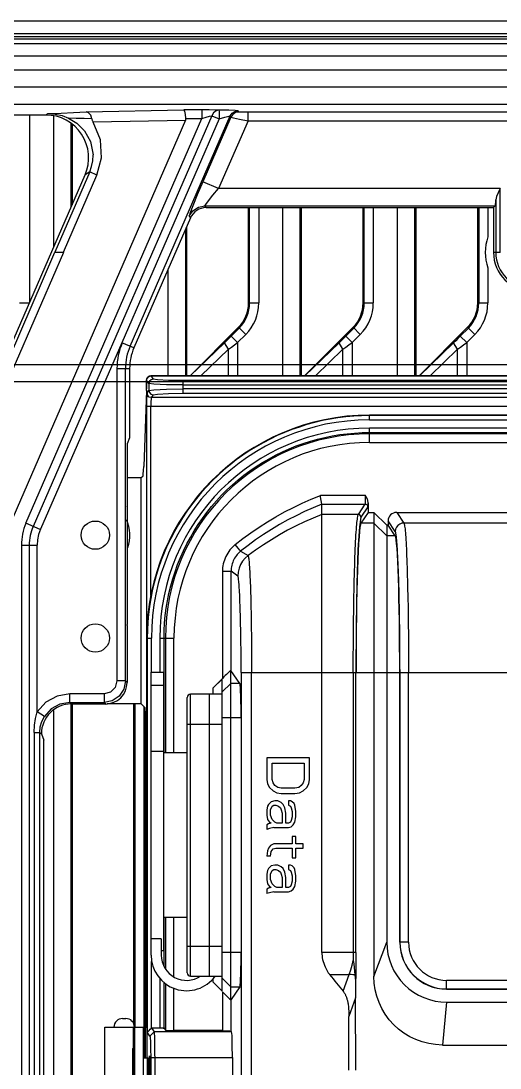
# Model space of a CAD drawing. Header units: millimetres. Extents: x -3132 to 28633, y 682 to 5849.
# Drawn here: x 23238.2 to 23294.1, y 5213.5 to 5335.7 of the extents above; entities that cross this region are included whole.
import ezdxf

# ---------------------------------------------------------------- set-up
doc = ezdxf.new("R2010")
doc.units = ezdxf.units.MM

# ---------------------------------------------------------------- blocks, each defined once
blk = doc.blocks.new('gf')
at = {"linetype": 'Continuous'}
for p, q in [((19758.79, 5508.43), (20258.79, 5508.43)), ((20120.48, 5506.91), (19897.1, 5506.91)), ((20120.89, 5505.74), (19896.7, 5505.74)), ((19897.1, 5506.62), (20120.48, 5506.62)), ((19900.62, 5502.74), (20116.97, 5502.74)), ((20115.8, 5500.71), (19901.79, 5500.71)), ((19903.02, 5498.71), (20114.56, 5498.71)), ((19919.24, 5497.46), (19939, 5497.46)), ((19936.69, 5449.81), (19957.23, 5497.05)), ((19937.12, 5497.46), (19937.12, 5475.58)), ((19958.37, 5497.37), (19937.53, 5449.44)), ((19939, 5497.46), (19939.25, 5497.62)), ((19939.93, 5482.06), (19939.93, 5497.3)), ((19943.71, 5497.82), (19955.1, 5498.05)), ((19959.25, 5496.99), (19947.89, 5470.88)), ((19948.85, 5470.47), (19960.53, 5497.34)), ((19957.23, 5498.05), (19955.1, 5498.05)), ((19955.36, 5497.05), (19957.23, 5497.05)), ((19957.23, 5498.05), (19957.23, 5497.05)), ((19960.62, 5497.2), (19957.34, 5489.66)), ((19958.37, 5497.37), (19959.25, 5496.99)), ((19960.53, 5497.34), (19960.62, 5497.2)), ((19961.53, 5497.8), (19961.45, 5497.94)), ((19962.61, 5496.77), (19962.61, 5497.77)), ((20054.97, 5497.77), (19962.61, 5497.77)), ((19955.33, 5496.86), (19935.16, 5450.47)), ((19941.93, 5496.48), (19941.93, 5486.65)), ((19942.07, 5496.4), (19942.07, 5486.98)), ((19955.32, 5496.83), (19944.55, 5496.62)), ((19962.61, 5496.77), (19959.17, 5488.87)), ((19962.61, 5496.77), (20054.97, 5496.77)), ((19944.13, 5490.82), (19940.05, 5481.45)), ((19944.13, 5490.82), (19943.59, 5490.47)), ((19944.98, 5490.45), (19944.13, 5490.82)), ((19925.53, 5448.94), (19943.59, 5490.47)), ((19941.06, 5481.44), (19944.98, 5490.45)), ((19959.17, 5488.87), (19957.34, 5489.66)), ((19992.03, 5488.87), (19959.17, 5488.87)), ((19992.03, 5481.43), (19992.03, 5488.87)), ((19991.53, 5487.56), (19991.53, 5481.43)), ((19957.72, 5486.65), (19957.58, 5486.87)), ((19957.58, 5486.87), (19991.47, 5486.87)), ((19957.72, 5486.65), (19991.26, 5486.65)), ((19962.67, 5475.52), (19962.67, 5486.65)), ((19962.8, 5475.52), (19962.8, 5486.65)), ((19963.86, 5486.65), (19963.86, 5475.52)), ((19966.67, 5467.02), (19966.67, 5486.65)), ((19968.67, 5486.65), (19968.67, 5467.02)), ((19968.81, 5486.65), (19968.81, 5467.02)), ((19976.04, 5475.52), (19976.04, 5486.65)), ((19976.17, 5475.52), (19976.17, 5486.65)), ((19977.23, 5486.65), (19977.23, 5475.52)), ((19980.04, 5467.02), (19980.04, 5486.65)), ((19982.04, 5486.65), (19982.04, 5467.02)), ((19982.18, 5486.65), (19982.18, 5467.02)), ((19989.41, 5475.52), (19989.41, 5486.65)), ((19989.54, 5486.65), (19989.54, 5475.52)), ((19990.6, 5486.65), (19990.6, 5483.24)), ((19991.26, 5486.65), (19991.47, 5486.87)), ((19991.26, 5486.65), (19991.26, 5481.43)), ((19955.89, 5485.45), (19949.29, 5470.28)), ((19955.75, 5485.67), (19955.89, 5485.45)), ((19955.3, 5484.1), (19955.3, 5467.02)), ((19955.44, 5484.43), (19955.44, 5467.02)), ((19940.04, 5481.43), (19927.94, 5453.61)), ((19941.07, 5481.43), (19928.82, 5453.23)), ((19940.05, 5481.45), (19941.06, 5481.44)), ((19992.03, 5481.43), (19991.26, 5481.43)), ((19953.3, 5467.02), (19953.3, 5479.51)), ((19990.6, 5479.63), (19990.6, 5475.52)), ((19935.93, 5475.52), (19937.12, 5475.52)), ((19962.67, 5475.52), (19963.86, 5475.52)), ((19976.04, 5475.52), (19977.23, 5475.52)), ((19989.41, 5475.52), (19990.6, 5475.52)), ((19961.5, 5472.69), (19955.84, 5467.02)), ((19960.64, 5471.64), (19961.59, 5472.59)), ((19962.34, 5471.85), (19961.5, 5472.69)), ((19974.87, 5472.69), (19969.21, 5467.02)), ((19974.01, 5471.64), (19974.96, 5472.59)), ((19975.71, 5471.85), (19974.87, 5472.69)), ((19988.24, 5472.69), (19982.58, 5467.02)), ((19988.33, 5472.59), (19987.38, 5471.64)), ((19989.08, 5471.85), (19988.24, 5472.69)), ((19960.64, 5471.64), (19961.39, 5470.9)), ((19961.39, 5470.9), (19962.34, 5471.85)), ((19974.01, 5471.64), (19974.76, 5470.9)), ((19974.76, 5470.9), (19975.71, 5471.85)), ((19987.38, 5471.64), (19988.13, 5470.9)), ((19988.13, 5470.9), (19989.08, 5471.85)), ((19947.89, 5470.88), (19938.39, 5449.12)), ((19949.29, 5470.28), (19947.89, 5470.88)), ((19959.86, 5470.87), (19955.87, 5467.02)), ((19957.11, 5467.02), (19960.32, 5470.13)), ((19960.32, 5470.13), (19959.86, 5470.87)), ((19960.32, 5467.02), (19960.32, 5470.13)), ((19961.02, 5470.63), (19961.39, 5470.9)), ((19961.39, 5470.9), (19961.39, 5467.02)), ((19973.23, 5470.87), (19969.24, 5467.02)), ((19970.48, 5467.02), (19973.69, 5470.13)), ((19973.69, 5470.13), (19973.23, 5470.87)), ((19973.69, 5467.02), (19973.69, 5470.13)), ((19974.76, 5470.9), (19974.76, 5467.02)), ((19986.6, 5470.87), (19982.61, 5467.02)), ((19983.85, 5467.02), (19987.06, 5470.13)), ((19987.06, 5470.13), (19986.6, 5470.87)), ((19987.06, 5467.02), (19987.06, 5470.13)), ((19988.13, 5470.9), (19988.13, 5467.02)), ((19947.31, 5467.89), (19947.31, 5431.42)), ((19947.31, 5467.89), (19948.79, 5467.89)), ((19948.31, 5431.42), (19948.31, 5467.89)), ((19948.79, 5467.89), (19948.79, 5459.78)), ((19950.78, 5466.52), (19950.85, 5466.77)), ((19951.04, 5466.14), (19950.78, 5466.52)), ((19950.85, 5466.77), (19951.03, 5466.95)), ((19951.03, 5466.95), (19951.28, 5467.02)), ((19951.28, 5467.02), (19951.54, 5466.64)), ((19951.28, 5467.02), (19951.28, 5467.02)), ((19951.28, 5467.02), (20066.3, 5467.02)), ((20066.3, 5467.02), (19951.28, 5467.02)), ((19955.04, 5464.99), (19955.04, 5466.46)), ((20062.55, 5466.46), (19955.04, 5466.46)), ((19950.75, 5465.32), (19950.44, 5456.44)), ((19950.75, 5465.32), (19950.75, 5465.52)), ((19950.75, 5465.52), (19950.75, 5465.52)), ((19950.75, 5465.35), (19950.75, 5465.32)), ((19950.75, 5465.32), (19950.75, 5465.3)), ((19950.83, 5464.98), (19951.04, 5465.31)), ((19951.04, 5466.14), (19951.04, 5465.31)), ((19955.04, 5465.96), (20062.55, 5465.96)), ((20062.55, 5465.49), (19955.04, 5465.49)), ((19950.83, 5464.98), (19950.8, 5464.76)), ((19951.54, 5464.81), (19951.32, 5464.48)), ((20066.26, 5464.48), (19951.32, 5464.48)), ((19955.04, 5464.99), (20062.55, 5464.99)), ((19950.78, 5463.49), (19950.78, 5391.42)), ((19950.78, 5463.49), (20066.81, 5463.49)), ((19951.28, 5441.4), (19951.28, 5463.49)), ((19976.79, 5461.88), (19976.79, 5462.43)), ((20040.79, 5462.43), (19976.79, 5462.43)), ((20040.79, 5462.38), (19976.79, 5462.38)), ((19976.79, 5461.88), (20040.79, 5461.88)), ((19976.79, 5459.26), (19976.79, 5460.92)), ((20040.79, 5460.92), (19976.79, 5460.92)), ((19976.79, 5460.42), (20040.79, 5460.42)), ((19948.79, 5459.78), (19948.5, 5459.07)), ((19948.5, 5459.07), (19948.5, 5451.82)), ((20040.79, 5460.26), (19976.79, 5460.26)), ((19976.79, 5459.26), (20040.79, 5459.26)), ((19950.44, 5456.41), (19950.44, 5456.46)), ((19950.09, 5455.1), (19948.5, 5455.1)), ((19950.09, 5455.1), (19950.37, 5455.37)), ((19950.09, 5455.1), (19950.09, 5428.77)), ((19976.33, 5453.04), (19971.06, 5453.05)), ((19948.51, 5451.77), (19948.5, 5451.82)), ((19948.51, 5451.77), (19948.51, 5445.09)), ((19971.23, 5452.05), (19971.15, 5452.48)), ((19971.23, 5452.04), (19971.23, 5452.05)), ((19971.23, 5399.75), (19971.23, 5452.04)), ((19971.23, 5452.04), (19976.29, 5452.04)), ((19975.49, 5450.84), (19976.29, 5452.04)), ((19976.59, 5451.74), (19975.79, 5450.54)), ((19976.62, 5452.22), (19976.62, 5451.09)), ((19975.49, 5450.84), (19971.23, 5450.84)), ((19976.62, 5451.09), (19975.79, 5449.84)), ((19976.62, 5451.09), (19977.29, 5451.09)), ((19977.29, 5451.09), (19977.29, 5396.93)), ((19977.29, 5451.09), (19978.79, 5449.59)), ((19979.96, 5451.09), (19980.79, 5449.84)), ((19979.96, 5451.09), (20037.62, 5451.09)), ((19938.37, 5449.08), (19936.69, 5449.81)), ((19977.29, 5449.84), (19975.79, 5449.84)), ((19978.79, 5448.34), (19977.29, 5449.84)), ((19978.79, 5449.59), (19978.79, 5400.93)), ((19978.96, 5449.59), (19978.79, 5449.59)), ((19978.96, 5450.09), (19978.96, 5449.59)), ((19979.79, 5448.84), (19978.96, 5450.09)), ((19979.79, 5448.34), (19978.96, 5449.59)), ((20036.79, 5449.84), (19980.79, 5449.84)), ((19979.79, 5448.34), (19978.79, 5448.34)), ((19936.16, 5447.26), (19936.16, 5018.82)), ((19936.16, 5447.26), (19937.99, 5447.26)), ((19937.08, 5447.26), (19937.08, 5019.86)), ((19937.99, 5427.8), (19937.99, 5447.26)), ((19961.45, 5446.91), (19961.12, 5447.33)), ((19961.49, 5446.86), (19961.45, 5446.91)), ((19961.6, 5446.73), (19961.49, 5446.86)), ((19961.68, 5446.63), (19961.6, 5446.73)), ((19961.75, 5446.55), (19962.61, 5446.04)), ((19948.51, 5445.09), (19948.5, 5445.05)), ((19948.5, 5445.05), (19948.5, 5437.99)), ((19959.63, 5444.22), (19959.63, 5431.72)), ((19959.63, 5444.22), (19960.49, 5444.22)), ((19960.63, 5432.67), (19960.63, 5444.22)), ((19961.42, 5443.65), (19960.63, 5444.22)), ((19948.51, 5437.9), (19948.5, 5437.99)), ((19948.51, 5437.9), (19948.51, 5434.97)), ((19950.79, 5436.43), (19950.79, 5387.43)), ((19950.79, 5436.43), (19951.34, 5436.43)), ((19950.84, 5436.43), (19950.85, 5390.45)), ((19951.35, 5432.43), (19951.34, 5436.43)), ((19952.31, 5436.43), (19952.31, 5432.43)), ((19952.31, 5436.43), (19953.97, 5436.43)), ((19952.81, 5423.03), (19952.81, 5436.43)), ((19952.97, 5436.43), (19952.97, 5423.03)), ((19953.97, 5423.03), (19953.97, 5436.43)), ((19948.51, 5434.97), (19948.5, 5434.88)), ((19948.5, 5434.88), (19948.5, 5431.23)), ((19951.29, 5399.43), (19951.29, 5432.43)), ((19951.29, 5432.43), (19952.79, 5432.43)), ((19952.79, 5399.93), (19952.79, 5432.43)), ((19960.59, 5394.23), (19960.59, 5432.65)), ((19961.66, 5431.13), (19960.61, 5432.64)), ((19961.8, 5432.42), (19961.8, 5427.14)), ((19961.8, 5432.42), (19975.19, 5432.42)), ((19963.02, 5125.97), (19963.02, 5432.42)), ((19974.89, 5432.42), (19974.89, 5399.75)), ((19975.19, 5399.75), (19975.19, 5432.42)), ((19975.21, 5432.42), (19980.32, 5432.42)), ((19980.32, 5400.93), (19980.32, 5432.42)), ((19980.34, 5432.74), (19980.34, 5400.93)), ((19980.34, 5432.42), (20037.25, 5432.42)), ((19981.34, 5400.93), (19981.34, 5432.42)), ((19948.31, 5431.42), (19947.31, 5431.42)), ((19948.5, 5431.23), (19948.31, 5431.42)), ((19958.54, 5430.63), (19959.63, 5431.72)), ((19959.59, 5431.64), (19958.56, 5430.6)), ((19959.59, 5395.23), (19959.59, 5431.64)), ((19959.59, 5430.13), (19960.59, 5431.13)), ((19961.66, 5431.13), (19960.59, 5431.13)), ((19941.81, 5428.92), (19941.81, 5429.92)), ((19945.81, 5429.92), (19941.81, 5429.92)), ((19945.81, 5429.92), (19945.81, 5428.92)), ((19951.29, 5430.93), (19952.79, 5430.93)), ((19955.91, 5396.98), (19955.91, 5429.88)), ((19959.59, 5429.88), (19955.91, 5429.88)), ((19958.09, 5429.88), (19958.09, 5396.98)), ((19958.55, 5429.88), (19958.55, 5430.6)), ((19961.73, 5430.47), (19961.73, 5430.59)), ((19961.74, 5430.34), (19961.73, 5430.47)), ((19961.75, 5430.2), (19961.74, 5430.34)), ((19961.75, 5430.05), (19961.75, 5430.2)), ((19961.76, 5429.89), (19961.75, 5430.05)), ((19961.76, 5429.73), (19961.76, 5429.89)), ((19961.77, 5429.55), (19961.76, 5429.73)), ((19941.99, 5428.73), (19941.81, 5428.92)), ((19941.81, 5428.92), (19945.81, 5428.92)), ((19941.93, 5428.73), (19941.93, 5358.62)), ((19941.99, 5428.73), (19946, 5428.73)), ((19942.07, 5428.73), (19942.07, 5358.54)), ((19945.81, 5428.92), (19946, 5428.73)), ((19946.19, 5428.77), (19950.09, 5428.77)), ((19949.3, 5391.35), (19949.3, 5428.77)), ((19949.43, 5391.03), (19949.43, 5428.77)), ((19950.59, 5428.27), (19950.09, 5428.77)), ((19955.51, 5397.38), (19955.51, 5429.48)), ((19961.77, 5429.37), (19961.77, 5429.55)), ((19961.78, 5429.18), (19961.77, 5429.37)), ((19961.78, 5428.98), (19961.78, 5429.18)), ((19961.78, 5428.78), (19961.78, 5428.98)), ((19961.79, 5428.57), (19961.78, 5428.78)), ((19961.79, 5428.36), (19961.79, 5428.57)), ((19938.84, 5427.27), (19937.99, 5427.8)), ((19939.93, 5360.5), (19939.93, 5427.98)), ((19950.49, 5387.43), (19950.49, 5428.38)), ((19961.79, 5428.14), (19961.79, 5428.36)), ((19961.79, 5427.92), (19961.79, 5428.14)), ((19961.8, 5427.7), (19961.79, 5427.92)), ((19961.8, 5427.48), (19961.8, 5427.7)), ((19950.65, 5387.43), (19950.65, 5427.21)), ((19955.51, 5426.38), (19959.59, 5426.38)), ((19959.59, 5427.14), (19961.8, 5427.14)), ((19961.8, 5427.14), (19961.8, 5399.73)), ((19937.65, 5425.42), (19937.65, 5363.9)), ((19937.65, 5425.42), (19938.3, 5425.42)), ((19938.3, 5363.9), (19938.3, 5425.42)), ((19938.3, 5425.42), (19938.5, 5425.23)), ((19938.5, 5425.23), (19938.79, 5424.49)), ((19938.79, 5363.9), (19938.79, 5424.49)), ((19952.79, 5423.18), (19951.29, 5423.18)), ((19955.51, 5423.03), (19952.79, 5423.03)), ((19964.79, 5422.43), (19964.79, 5419.93)), ((19969.79, 5422.43), (19964.79, 5422.43)), ((19969.79, 5419.93), (19969.79, 5422.43)), ((19965.43, 5419.93), (19965.43, 5421.81)), ((19965.43, 5421.81), (19969.15, 5421.81)), ((19969.15, 5421.81), (19969.15, 5419.93)), ((19964.79, 5419.93), (19964.9, 5419.41)), ((19964.9, 5419.41), (19965.11, 5419)), ((19965.11, 5419), (19965.54, 5418.58)), ((19965.54, 5419.52), (19965.43, 5419.93)), ((19965.75, 5419.21), (19965.54, 5419.52)), ((19966.07, 5419), (19965.75, 5419.21)), ((19966.49, 5418.89), (19966.07, 5419)), ((19968.09, 5418.89), (19966.49, 5418.89)), ((19968.52, 5419), (19968.09, 5418.89)), ((19968.83, 5419.21), (19968.52, 5419)), ((19969.05, 5419.52), (19968.83, 5419.21)), ((19969.15, 5419.93), (19969.05, 5419.52)), ((19969.05, 5418.58), (19969.47, 5419)), ((19969.47, 5419), (19969.69, 5419.41)), ((19969.69, 5419.41), (19969.79, 5419.93)), ((19965.54, 5418.58), (19965.96, 5418.37)), ((19965.96, 5418.37), (19966.49, 5418.27)), ((19966.49, 5418.27), (19968.09, 5418.27)), ((19968.09, 5418.27), (19968.62, 5418.37)), ((19968.62, 5418.37), (19969.05, 5418.58)), ((19964.9, 5416.81), (19964.79, 5416.39)), ((19964.79, 5416.39), (19964.79, 5415.77)), ((19965.01, 5417.02), (19964.9, 5416.81)), ((19965.32, 5417.33), (19965.01, 5417.02)), ((19965.22, 5416.39), (19965.43, 5416.81)), ((19965.22, 5415.77), (19965.22, 5416.39)), ((19965.75, 5417.43), (19965.32, 5417.33)), ((19965.43, 5416.81), (19965.64, 5416.91)), ((19965.64, 5416.91), (19965.86, 5416.91)), ((19966.07, 5417.43), (19965.75, 5417.43)), ((19965.86, 5416.91), (19966.18, 5416.81)), ((19966.49, 5417.23), (19966.07, 5417.43)), ((19966.18, 5416.81), (19966.39, 5416.6)), ((19966.39, 5416.6), (19966.49, 5416.39)), ((19966.71, 5417.02), (19966.49, 5417.23)), ((19966.49, 5416.39), (19966.6, 5415.98)), ((19966.92, 5416.6), (19966.71, 5417.02)), ((19967.03, 5415.98), (19966.92, 5416.6)), ((19967.35, 5417.43), (19967.35, 5416.91)), ((19967.56, 5417.43), (19967.35, 5417.43)), ((19967.35, 5416.91), (19967.56, 5416.81)), ((19967.77, 5417.33), (19967.56, 5417.43)), ((19967.56, 5416.81), (19967.66, 5416.6)), ((19967.66, 5416.6), (19967.77, 5416.18)), ((19967.98, 5417.12), (19967.77, 5417.33)), ((19968.09, 5416.91), (19967.98, 5417.12)), ((19968.2, 5416.18), (19968.09, 5416.91)), ((19964.79, 5415.77), (19964.9, 5415.25)), ((19964.9, 5415.25), (19965.11, 5414.93)), ((19965.43, 5415.25), (19965.22, 5415.77)), ((19965.75, 5414.93), (19965.43, 5415.25)), ((19966.6, 5415.98), (19966.6, 5414.83)), ((19967.03, 5414.83), (19967.03, 5415.98)), ((19967.66, 5415.14), (19967.56, 5414.93)), ((19967.77, 5415.56), (19967.66, 5415.14)), ((19967.77, 5416.18), (19967.77, 5415.56)), ((19968.09, 5414.93), (19968.2, 5415.56)), ((19968.2, 5415.56), (19968.2, 5416.18)), ((19965.01, 5414.73), (19964.79, 5414.62)), ((19964.79, 5414.62), (19964.79, 5414.1)), ((19965.11, 5414.21), (19964.79, 5414.1)), ((19965.32, 5414.83), (19965.01, 5414.73)), ((19965.11, 5414.93), (19965.32, 5414.83)), ((19965.64, 5414.31), (19965.11, 5414.21)), ((19965.64, 5414.31), (19967.35, 5414.31)), ((19965.96, 5414.83), (19965.75, 5414.93)), ((19966.6, 5414.83), (19965.96, 5414.83)), ((19967.35, 5414.83), (19967.03, 5414.83)), ((19967.56, 5414.93), (19967.35, 5414.83)), ((19967.35, 5414.31), (19967.66, 5414.41)), ((19967.66, 5414.41), (19967.88, 5414.62)), ((19967.88, 5414.62), (19968.09, 5414.93)), ((19967.77, 5413.27), (19967.77, 5412.43)), ((19968.2, 5413.27), (19967.77, 5413.27)), ((19968.2, 5412.43), (19968.2, 5413.27)), ((19964.9, 5411.6), (19964.79, 5410.98)), ((19965.01, 5411.91), (19964.9, 5411.6)), ((19965.22, 5412.23), (19965.01, 5411.91)), ((19965.64, 5412.43), (19965.22, 5412.23)), ((19965.22, 5410.98), (19965.32, 5411.5)), ((19965.32, 5411.5), (19965.54, 5411.81)), ((19965.54, 5411.81), (19965.86, 5411.91)), ((19967.77, 5412.43), (19965.64, 5412.43)), ((19965.86, 5411.91), (19967.77, 5411.91)), ((19967.77, 5411.91), (19967.77, 5410.77)), ((19969.05, 5412.43), (19968.2, 5412.43)), ((19968.2, 5410.77), (19968.2, 5411.91)), ((19968.2, 5411.91), (19969.05, 5411.91)), ((19969.05, 5411.91), (19969.05, 5412.43)), ((19965.22, 5410.98), (19964.79, 5410.98)), ((19967.77, 5410.77), (19968.2, 5410.77)), ((19964.9, 5409.31), (19964.79, 5408.89)), ((19965.01, 5409.52), (19964.9, 5409.31)), ((19965.32, 5409.83), (19965.01, 5409.52)), ((19965.22, 5408.89), (19965.43, 5409.31)), ((19965.75, 5409.93), (19965.32, 5409.83)), ((19965.43, 5409.31), (19965.64, 5409.41)), ((19965.64, 5409.41), (19965.86, 5409.41)), ((19966.07, 5409.93), (19965.75, 5409.93)), ((19965.86, 5409.41), (19966.18, 5409.31)), ((19966.49, 5409.73), (19966.07, 5409.93)), ((19966.18, 5409.31), (19966.39, 5409.1)), ((19966.39, 5409.1), (19966.49, 5408.89)), ((19966.71, 5409.52), (19966.49, 5409.73)), ((19966.92, 5409.1), (19966.71, 5409.52)), ((19967.03, 5408.48), (19966.92, 5409.1)), ((19967.35, 5409.93), (19967.35, 5409.41)), ((19967.56, 5409.93), (19967.35, 5409.93)), ((19967.35, 5409.41), (19967.56, 5409.31)), ((19967.77, 5409.83), (19967.56, 5409.93)), ((19967.56, 5409.31), (19967.66, 5409.1)), ((19967.66, 5409.1), (19967.77, 5408.68)), ((19967.98, 5409.62), (19967.77, 5409.83)), ((19968.09, 5409.41), (19967.98, 5409.62)), ((19968.2, 5408.68), (19968.09, 5409.41)), ((19964.79, 5408.89), (19964.79, 5408.27)), ((19964.79, 5408.27), (19964.9, 5407.75)), ((19964.9, 5407.75), (19965.11, 5407.43)), ((19965.22, 5408.27), (19965.22, 5408.89)), ((19965.43, 5407.75), (19965.22, 5408.27)), ((19965.75, 5407.43), (19965.43, 5407.75)), ((19966.49, 5408.89), (19966.6, 5408.48)), ((19966.6, 5408.48), (19966.6, 5407.33)), ((19967.03, 5407.33), (19967.03, 5408.48)), ((19967.77, 5408.06), (19967.66, 5407.64)), ((19967.77, 5408.68), (19967.77, 5408.06)), ((19968.09, 5407.43), (19968.2, 5408.06)), ((19968.2, 5408.06), (19968.2, 5408.68)), ((19965.01, 5407.23), (19964.79, 5407.12)), ((19964.79, 5407.12), (19964.79, 5406.6)), ((19965.11, 5406.71), (19964.79, 5406.6)), ((19965.32, 5407.33), (19965.01, 5407.23)), ((19965.11, 5407.43), (19965.32, 5407.33)), ((19965.64, 5406.81), (19965.11, 5406.71)), ((19965.64, 5406.81), (19967.35, 5406.81)), ((19965.96, 5407.33), (19965.75, 5407.43)), ((19966.6, 5407.33), (19965.96, 5407.33)), ((19967.35, 5407.33), (19967.03, 5407.33)), ((19967.56, 5407.43), (19967.35, 5407.33)), ((19967.35, 5406.81), (19967.66, 5406.91)), ((19967.66, 5407.64), (19967.56, 5407.43)), ((19967.66, 5406.91), (19967.88, 5407.12)), ((19967.88, 5407.12), (19968.09, 5407.43)), ((19955.51, 5403.83), (19952.79, 5403.83)), ((19952.81, 5398.13), (19952.81, 5403.83)), ((19952.97, 5403.83), (19952.97, 5397.84)), ((19953.97, 5396.89), (19953.97, 5403.83)), ((19952.49, 5401.34), (19951.29, 5401.34)), ((19952.49, 5401.34), (19952.49, 5399.43)), ((19955.51, 5400.48), (19959.59, 5400.48)), ((19977.29, 5396.93), (19978.79, 5400.93)), ((19981.34, 5400.93), (19980.32, 5400.93)), ((19952.79, 5399.93), (19952.49, 5399.93)), ((19961.8, 5399.73), (19959.59, 5399.73)), ((19961.8, 5399.73), (19961.8, 5126.78)), ((19961.8, 5399.62), (19961.8, 5399.73)), ((19961.8, 5399.39), (19961.8, 5399.62)), ((19961.8, 5399.17), (19961.8, 5399.39)), ((19975.19, 5399.75), (19971.23, 5399.75)), ((19951.36, 5390.92), (19951.36, 5398.69)), ((19961.78, 5398.09), (19961.79, 5398.3)), ((19961.78, 5397.89), (19961.78, 5398.09)), ((19961.79, 5398.95), (19961.8, 5399.17)), ((19961.79, 5398.73), (19961.79, 5398.95)), ((19961.79, 5398.51), (19961.79, 5398.73)), ((19961.79, 5398.3), (19961.79, 5398.51)), ((19955.91, 5396.98), (19959.59, 5396.98)), ((19959.59, 5396.73), (19960.59, 5395.74)), ((19961.75, 5396.82), (19961.76, 5396.97)), ((19961.75, 5396.67), (19961.75, 5396.82)), ((19961.76, 5397.14), (19961.77, 5397.32)), ((19961.76, 5396.97), (19961.76, 5397.14)), ((19961.77, 5397.5), (19961.78, 5397.69)), ((19961.77, 5397.32), (19961.77, 5397.5)), ((19961.78, 5397.69), (19961.78, 5397.89)), ((19972.14, 5397.16), (19974.4, 5397.16)), ((19973.71, 5395.21), (19974.4, 5397.16)), ((19952.31, 5396.72), (19952.31, 5390.93)), ((19952.81, 5390.91), (19952.81, 5396.23)), ((19952.97, 5396.12), (19952.97, 5390.67)), ((19953.97, 5390.62), (19953.97, 5395.56)), ((19958.55, 5396.27), (19958.55, 5396.71)), ((19958.55, 5396.27), (19959.59, 5395.23)), ((19960.59, 5395.74), (19961.66, 5395.74)), ((19961.66, 5395.74), (19960.63, 5394.23)), ((19961.73, 5396.4), (19961.74, 5396.53)), ((19961.74, 5396.53), (19961.75, 5396.67)), ((19985.79, 5395.46), (19985.79, 5396.48)), ((20031.79, 5396.48), (19985.79, 5396.48)), ((19959.63, 5395.16), (19959.63, 5390.62)), ((19975.16, 5394.43), (19974.39, 5392.25)), ((19975.18, 5385.99), (19975.16, 5394.43)), ((19985.79, 5395.48), (20031.79, 5395.48)), ((19985.79, 5395.46), (20031.79, 5395.46)), ((19960.59, 5394.21), (19960.59, 5394.23)), ((19960.63, 5390.55), (19960.63, 5394.23)), ((19985.79, 5393.93), (19985.29, 5388.93)), ((19985.79, 5393.93), (20031.79, 5393.93)), ((19947.96, 5392.03), (19948.36, 5392.03)), ((19974.39, 5385.99), (19974.39, 5392.25)), ((19945.91, 5384.33), (19945.91, 5391.03)), ((19945.91, 5391.03), (19949.25, 5391.03)), ((19949.25, 5388.49), (19949.25, 5391.03)), ((19949.25, 5391.03), (19949.36, 5391.03)), ((19949.36, 5388.38), (19949.36, 5391.03)), ((19949.36, 5391.03), (19950.41, 5391.03)), ((19949.41, 5365.83), (19949.41, 5391.03)), ((19950.41, 5365.83), (19950.41, 5391.03)), ((19950.79, 5390.93), (19950.78, 5391.42)), ((19951.36, 5390.93), (19951.67, 5390.48)), ((19951.36, 5390.93), (19952.36, 5390.93)), ((19952.36, 5390.93), (19952.4, 5390.93)), ((19952.4, 5390.93), (19952.45, 5390.93)), ((19952.45, 5390.93), (19952.49, 5390.93)), ((19952.49, 5390.93), (19952.54, 5390.93)), ((19952.54, 5390.93), (19952.58, 5390.93)), ((19952.58, 5390.93), (19952.62, 5390.93)), ((19952.81, 5390.91), (19952.97, 5390.67)), ((19959.63, 5390.62), (19953.97, 5390.62)), ((19951.16, 5389.97), (19950.85, 5390.45)), ((19951.16, 5389.97), (19951.67, 5390.48)), ((19960.69, 5390.48), (19951.67, 5390.48)), ((19951.71, 5390.12), (19951.71, 5390.19)), ((19951.72, 5390.06), (19951.71, 5390.12)), ((19951.72, 5390), (19951.72, 5390.06)), ((19960.69, 5390.48), (19960.63, 5390.57)), ((19949.11, 5388.53), (19949.11, 5383.33)), ((19949.11, 5388.53), (19949.21, 5388.53)), ((19949.21, 5388.53), (19949.21, 5383.33)), ((19949.21, 5388.53), (19949.41, 5388.33)), ((19951.75, 5389.14), (19951.74, 5389.29)), ((19951.75, 5388.98), (19951.75, 5389.14)), ((19951.75, 5388.82), (19951.75, 5388.98)), ((19951.75, 5388.12), (19951.75, 5388.3)), ((19985.29, 5388.93), (20032.29, 5388.93)), ((19950.41, 5387.43), (19950.86, 5387.43)), ((19950.86, 5384.43), (19950.86, 5387.43)), ((19950.99, 5387.2), (19950.86, 5387.43)), ((19950.99, 5387.2), (19951.13, 5387.43)), ((19950.99, 5384.67), (19950.99, 5387.2)), ((19951.13, 5387.43), (19951.13, 5384.43)), ((19951.25, 5387.62), (19951.25, 5385.38)), ((19951.25, 5387.48), (19960.78, 5387.48)), ((19951.75, 5387.94), (19951.75, 5388.12)), ((19951.76, 5385.38), (19951.76, 5387.48)), ((19960.78, 5387.48), (19960.78, 5385.38))]:
    blk.add_line(p, q, dxfattribs=at)
for points in [[(19939.25, 5497.62), (19940.79, 5497.68), (19942.24, 5497.75), (19943.71, 5497.82)], [(19939.25, 5497.62), (19940.1, 5497.56), (19940.91, 5497.38), (19941.64, 5497.1)], [(19941.64, 5497.1), (19942.63, 5496.5), (19943.52, 5495.62), (19944.22, 5494.37), (19944.52, 5492.8)], [(19944.39, 5497.02), (19943.48, 5497.03), (19942.57, 5497.06), (19941.64, 5497.1)], [(19944.39, 5497.02), (19944.25, 5497.42), (19944.01, 5497.71), (19943.71, 5497.82)], [(19944.39, 5497.02), (19944.4, 5496.96), (19944.42, 5496.89), (19944.44, 5496.83)], [(19955.37, 5497.1), (19955.33, 5497.53), (19955.23, 5497.9), (19955.1, 5498.05)], [(19955.33, 5496.86), (19955.35, 5496.93), (19955.36, 5496.99), (19955.36, 5497.05)], [(19959.19, 5498.01), (19958.76, 5498.03), (19958.07, 5498.04), (19957.23, 5498.05)], [(19957.23, 5497.05), (19957.72, 5497.2), (19958.1, 5497.31), (19958.37, 5497.37)], [(19959.21, 5498.01), (19958.89, 5497.94), (19958.58, 5497.72), (19958.37, 5497.37)], [(19961.44, 5497.94), (19961.12, 5497.97), (19960.36, 5498), (19959.19, 5498.01)], [(19959.21, 5498.01), (19959.23, 5497.87), (19959.25, 5497.51), (19959.25, 5496.99)], [(19959.25, 5496.99), (19959.91, 5497.19), (19960.36, 5497.31), (19960.53, 5497.34)], [(19960.53, 5497.34), (19960.74, 5497.65), (19961.06, 5497.86), (19961.45, 5497.94)], [(19961.53, 5497.8), (19961.16, 5497.73), (19960.84, 5497.52), (19960.62, 5497.2)], [(19960.62, 5497.2), (19960.9, 5497.13), (19961.63, 5496.97), (19962.61, 5496.77)], [(19961.44, 5497.94), (19961.44, 5497.94), (19961.44, 5497.94), (19961.45, 5497.94)], [(19962.61, 5497.77), (19962.06, 5497.77), (19961.68, 5497.79), (19961.53, 5497.8)], [(19944.44, 5496.83), (19944.47, 5496.76), (19944.51, 5496.69), (19944.54, 5496.62)], [(19944.98, 5490.45), (19945.51, 5492.45), (19945.38, 5494.54), (19944.55, 5496.62)], [(19944.13, 5490.82), (19944.35, 5491.45), (19944.49, 5492.12), (19944.52, 5492.8)], [(19957.34, 5489.66), (19956.69, 5488.13), (19956.16, 5486.84), (19955.83, 5485.98), (19955.75, 5485.67)], [(19957.58, 5486.87), (19957.67, 5487.03), (19957.99, 5487.45), (19958.51, 5488.09), (19959.17, 5488.87)], [(19992.03, 5488.87), (19991.79, 5488.38), (19991.61, 5487.94), (19991.53, 5487.56)], [(19955.75, 5485.67), (19956.18, 5486.29), (19956.82, 5486.71), (19957.58, 5486.87)], [(19960.64, 5471.64), (19960.37, 5471.38), (19960.11, 5471.12), (19959.86, 5470.87)], [(19974.01, 5471.64), (19973.74, 5471.38), (19973.48, 5471.12), (19973.23, 5470.87)], [(19987.38, 5471.64), (19987.11, 5471.38), (19986.85, 5471.12), (19986.6, 5470.87)], [(19960.32, 5470.13), (19960.67, 5470.38), (19961.02, 5470.63)], [(19973.69, 5470.13), (19974.04, 5470.38), (19974.39, 5470.63), (19974.76, 5470.9)], [(19987.06, 5470.13), (19987.41, 5470.38), (19987.76, 5470.63), (19988.13, 5470.9)], [(19951.28, 5467.02), (19951.11, 5466.99), (19950.93, 5466.88), (19950.82, 5466.73), (19950.78, 5466.6), (19950.77, 5466.51), (19950.77, 5466.42), (19950.76, 5466.29), (19950.75, 5466.13), (19950.75, 5465.94), (19950.75, 5465.72), (19950.75, 5465.52)], [(19950.75, 5465.52), (19950.75, 5466.04), (19950.77, 5466.41), (19950.78, 5466.52)], [(19951.54, 5466.64), (19951.3, 5466.57), (19951.11, 5466.39), (19951.04, 5466.14)], [(19955.04, 5466.46), (19953.33, 5466.48), (19952.04, 5466.55), (19951.54, 5466.64)], [(19950.75, 5465.35), (19950.75, 5465.32), (19950.75, 5465.3)], [(19955.04, 5465.96), (19953.08, 5465.98), (19951.62, 5466.05), (19951.04, 5466.14)], [(19951.04, 5465.31), (19951.62, 5465.4), (19953.08, 5465.46), (19955.04, 5465.49)], [(19951.04, 5465.31), (19951.1, 5465.07), (19951.28, 5464.88), (19951.54, 5464.81)], [(19950.8, 5464.76), (19950.78, 5464.21), (19950.78, 5463.49)], [(19951.32, 5464.48), (19951.08, 5464.55), (19950.9, 5464.73), (19950.83, 5464.98)], [(19951.32, 5464.48), (19951.3, 5464.33), (19951.28, 5463.97), (19951.28, 5463.49)], [(19951.54, 5464.81), (19952.04, 5464.9), (19953.33, 5464.96), (19955.04, 5464.99)], [(19976.79, 5462.38), (19975.87, 5462.36), (19974.94, 5462.32), (19974.02, 5462.23), (19973.1, 5462.12), (19972.19, 5461.97), (19971.28, 5461.79), (19970.38, 5461.58), (19969.48, 5461.33), (19968.6, 5461.05), (19967.73, 5460.75), (19966.86, 5460.41), (19966.01, 5460.04), (19965.18, 5459.64), (19964.36, 5459.21), (19963.55, 5458.75), (19962.76, 5458.26), (19961.99, 5457.75), (19961.24, 5457.21), (19960.51, 5456.64), (19959.8, 5456.04), (19959.11, 5455.42), (19958.44, 5454.78), (19957.8, 5454.11), (19957.18, 5453.43), (19956.59, 5452.71), (19956.02, 5451.98), (19955.48, 5451.23), (19954.96, 5450.46), (19954.48, 5449.67), (19954.02, 5448.87), (19953.59, 5448.05), (19953.19, 5447.21), (19952.82, 5446.36), (19952.48, 5445.5), (19952.17, 5444.63), (19951.9, 5443.74), (19951.65, 5442.85), (19951.44, 5441.95), (19951.26, 5441.04), (19951.11, 5440.12), (19950.99, 5439.21), (19950.91, 5438.28), (19950.86, 5437.36), (19950.84, 5436.43)], [(19952.81, 5436.43), (19952.82, 5437.31), (19952.87, 5438.18), (19952.95, 5439.05), (19953.06, 5439.92), (19953.21, 5440.78), (19953.38, 5441.64), (19953.59, 5442.5), (19953.82, 5443.34), (19954.09, 5444.17), (19954.39, 5445), (19954.72, 5445.81), (19955.08, 5446.61), (19955.46, 5447.4), (19955.88, 5448.17), (19956.32, 5448.93), (19956.79, 5449.67), (19957.29, 5450.39), (19957.81, 5451.09), (19958.36, 5451.77), (19958.93, 5452.44), (19959.53, 5453.08), (19960.15, 5453.7), (19960.79, 5454.3), (19961.45, 5454.87), (19962.14, 5455.42), (19962.84, 5455.94), (19963.56, 5456.44), (19964.3, 5456.91), (19965.06, 5457.35), (19965.83, 5457.76), (19966.62, 5458.15), (19967.42, 5458.51), (19968.23, 5458.84), (19969.05, 5459.13), (19969.89, 5459.4), (19970.73, 5459.64), (19971.58, 5459.84), (19972.44, 5460.02), (19973.31, 5460.16), (19974.17, 5460.27), (19975.05, 5460.35), (19975.92, 5460.4), (19976.79, 5460.42)], [(19950.37, 5455.37), (19950.39, 5455.56), (19950.41, 5455.96), (19950.44, 5456.44)], [(19961.12, 5447.33), (19962.02, 5448.03), (19962.95, 5448.71), (19963.9, 5449.36), (19964.87, 5449.98), (19965.87, 5450.58), (19966.88, 5451.14), (19967.9, 5451.66), (19968.94, 5452.16), (19969.99, 5452.62), (19971.06, 5453.05)], [(19971.15, 5452.48), (19971.07, 5452.9), (19971.05, 5452.98), (19971.06, 5453.05)], [(19976.29, 5452.04), (19976.3, 5452.05), (19976.3, 5452.07), (19976.3, 5452.1), (19976.31, 5452.14), (19976.31, 5452.19), (19976.32, 5452.25), (19976.32, 5452.32), (19976.32, 5452.39), (19976.33, 5452.47), (19976.33, 5452.56), (19976.33, 5452.65), (19976.33, 5452.74), (19976.33, 5452.84), (19976.33, 5452.94), (19976.33, 5453.04)], [(19976.62, 5452.22), (19976.62, 5452.28), (19976.61, 5452.35), (19976.6, 5452.43), (19976.58, 5452.51), (19976.55, 5452.59), (19976.51, 5452.69), (19976.46, 5452.8), (19976.4, 5452.91), (19976.33, 5453.04)], [(19971.23, 5452.04), (19970.21, 5451.63), (19969.21, 5451.18), (19968.22, 5450.7), (19967.24, 5450.2), (19966.28, 5449.66), (19965.33, 5449.09), (19964.41, 5448.5), (19963.5, 5447.88), (19962.61, 5447.23), (19961.75, 5446.55)], [(19976.29, 5452.04), (19976.37, 5452.03), (19976.44, 5452), (19976.5, 5451.96), (19976.55, 5451.9), (19976.58, 5451.82), (19976.59, 5451.74)], [(19976.59, 5451.74), (19976.59, 5451.75), (19976.6, 5451.76), (19976.6, 5451.78), (19976.6, 5451.81), (19976.61, 5451.84), (19976.61, 5451.88), (19976.61, 5451.93), (19976.61, 5451.98), (19976.62, 5452.03), (19976.62, 5452.09), (19976.62, 5452.16), (19976.62, 5452.22)], [(19971.23, 5450.84), (19970.21, 5450.43), (19969.2, 5449.98), (19968.21, 5449.5), (19967.23, 5449), (19966.27, 5448.46), (19965.33, 5447.9), (19964.4, 5447.31), (19963.5, 5446.69), (19962.61, 5446.04)], [(19974.89, 5432.42), (19974.89, 5433.14), (19974.89, 5433.85), (19974.89, 5434.57), (19974.9, 5435.28), (19974.9, 5435.99), (19974.91, 5436.69), (19974.91, 5437.38), (19974.92, 5438.07), (19974.93, 5438.75), (19974.94, 5439.42), (19974.95, 5440.08), (19974.96, 5440.73), (19974.97, 5441.36), (19974.98, 5441.98), (19975, 5442.59), (19975.01, 5443.18), (19975.02, 5443.76), (19975.04, 5444.31), (19975.06, 5444.85), (19975.07, 5445.37), (19975.09, 5445.88), (19975.11, 5446.36), (19975.13, 5446.82), (19975.15, 5447.25), (19975.17, 5447.67), (19975.19, 5448.06), (19975.21, 5448.43), (19975.23, 5448.78), (19975.25, 5449.1), (19975.28, 5449.39), (19975.3, 5449.66), (19975.32, 5449.9), (19975.35, 5450.12), (19975.37, 5450.31), (19975.39, 5450.47), (19975.42, 5450.6), (19975.44, 5450.71), (19975.47, 5450.79), (19975.49, 5450.84)], [(19975.79, 5450.54), (19975.6, 5449.42), (19975.44, 5446.75), (19975.3, 5442.78), (19975.22, 5437.86), (19975.19, 5432.42)], [(19975.79, 5450.54), (19975.75, 5450.69), (19975.64, 5450.8), (19975.49, 5450.84)], [(19980.79, 5449.84), (19980.54, 5449.81), (19980.31, 5449.71), (19980.1, 5449.56), (19979.94, 5449.36), (19979.83, 5449.11), (19979.79, 5448.84)], [(19980.79, 5449.84), (19980.82, 5449.79), (19980.84, 5449.72), (19980.86, 5449.62), (19980.88, 5449.49), (19980.9, 5449.34), (19980.93, 5449.16), (19980.95, 5448.95), (19980.97, 5448.72), (19980.99, 5448.47), (19981.01, 5448.19), (19981.03, 5447.89), (19981.05, 5447.56), (19981.07, 5447.21), (19981.09, 5446.84), (19981.11, 5446.44), (19981.12, 5446.03), (19981.14, 5445.6), (19981.16, 5445.14), (19981.17, 5444.67), (19981.19, 5444.18), (19981.2, 5443.67), (19981.22, 5443.14), (19981.23, 5442.6), (19981.24, 5442.04), (19981.25, 5441.47), (19981.27, 5440.88), (19981.28, 5440.28), (19981.29, 5439.66), (19981.3, 5439.04), (19981.3, 5438.4), (19981.31, 5437.76), (19981.32, 5437.11), (19981.32, 5436.45), (19981.33, 5435.79), (19981.33, 5435.12), (19981.33, 5434.44), (19981.34, 5433.77), (19981.34, 5433.09), (19981.34, 5432.42)], [(19938.39, 5449.12), (19938.17, 5448.52), (19938.04, 5447.89), (19937.99, 5447.26)], [(19980.34, 5432.74), (19980.34, 5433.06), (19980.34, 5433.38), (19980.34, 5433.71), (19980.34, 5434.03), (19980.33, 5434.35), (19980.33, 5434.68), (19980.33, 5435), (19980.33, 5435.33), (19980.33, 5435.65), (19980.33, 5435.97), (19980.32, 5436.29), (19980.32, 5436.61), (19980.32, 5436.93), (19980.31, 5437.25), (19980.31, 5437.56), (19980.31, 5437.87), (19980.3, 5438.18), (19980.3, 5438.49), (19980.29, 5438.8), (19980.29, 5439.1), (19980.28, 5439.4), (19980.28, 5439.7), (19980.27, 5439.99), (19980.27, 5440.28), (19980.26, 5440.57), (19980.26, 5440.86), (19980.25, 5441.14), (19980.25, 5441.42), (19980.24, 5441.69), (19980.23, 5441.96), (19980.23, 5442.23), (19980.22, 5442.49), (19980.21, 5442.75), (19980.2, 5443), (19980.2, 5443.25), (19980.19, 5443.5), (19980.18, 5443.74), (19980.17, 5443.97), (19980.16, 5444.21), (19980.16, 5444.43), (19980.15, 5444.65), (19980.14, 5444.87), (19980.13, 5445.08), (19980.12, 5445.29), (19980.11, 5445.49), (19980.1, 5445.69), (19980.09, 5445.88), (19980.08, 5446.07), (19980.07, 5446.25), (19980.07, 5446.43), (19980.06, 5446.6), (19980.05, 5446.76), (19980.04, 5446.92), (19980.02, 5447.07), (19980.01, 5447.22), (19980, 5447.36), (19979.99, 5447.5), (19979.98, 5447.63), (19979.97, 5447.75), (19979.96, 5447.87), (19979.95, 5447.98), (19979.94, 5448.08), (19979.93, 5448.18), (19979.92, 5448.27), (19979.91, 5448.35), (19979.9, 5448.43), (19979.88, 5448.5), (19979.87, 5448.57), (19979.86, 5448.63), (19979.85, 5448.68), (19979.84, 5448.73), (19979.83, 5448.77), (19979.82, 5448.8), (19979.81, 5448.82), (19979.79, 5448.84)], [(19961.12, 5447.33), (19960.95, 5447.19), (19960.79, 5447.04), (19960.64, 5446.88), (19960.5, 5446.71), (19960.36, 5446.53), (19960.24, 5446.34), (19960.12, 5446.14), (19960.02, 5445.94), (19959.93, 5445.73), (19959.85, 5445.52), (19959.78, 5445.31), (19959.72, 5445.09), (19959.68, 5444.87), (19959.65, 5444.65), (19959.63, 5444.43), (19959.63, 5444.22)], [(19961.75, 5446.55), (19961.61, 5446.44), (19961.48, 5446.32), (19961.36, 5446.18), (19961.25, 5446.05), (19961.14, 5445.9), (19961.05, 5445.75), (19960.96, 5445.59), (19960.88, 5445.43), (19960.82, 5445.27), (19960.76, 5445.1), (19960.71, 5444.92), (19960.67, 5444.75), (19960.65, 5444.57), (19960.63, 5444.4), (19960.63, 5444.22)], [(19962.61, 5446.04), (19962.26, 5445.73), (19961.97, 5445.38), (19961.73, 5444.99), (19961.56, 5444.56), (19961.45, 5444.11), (19961.42, 5443.65)], [(19961.75, 5446.55), (19961.74, 5446.56), (19961.73, 5446.57), (19961.72, 5446.58), (19961.7, 5446.6), (19961.68, 5446.63)], [(19962.61, 5446.04), (19962.62, 5446.01), (19962.64, 5445.96), (19962.66, 5445.88), (19962.68, 5445.78), (19962.69, 5445.66), (19962.71, 5445.52), (19962.73, 5445.35), (19962.75, 5445.16), (19962.76, 5444.95), (19962.78, 5444.71), (19962.8, 5444.46), (19962.81, 5444.18), (19962.83, 5443.88), (19962.84, 5443.57), (19962.86, 5443.23), (19962.87, 5442.87), (19962.88, 5442.5), (19962.9, 5442.11), (19962.91, 5441.71), (19962.92, 5441.29), (19962.93, 5440.85), (19962.94, 5440.39), (19962.95, 5439.92), (19962.96, 5439.44), (19962.97, 5438.95), (19962.98, 5438.44), (19962.99, 5437.93), (19962.99, 5437.41), (19963, 5436.88), (19963.01, 5436.34), (19963.01, 5435.79), (19963.01, 5435.24), (19963.02, 5434.68), (19963.02, 5434.11), (19963.02, 5433.55), (19963.02, 5432.98), (19963.02, 5432.42)], [(19960.49, 5444.22), (19960.53, 5444.22), (19960.56, 5444.22), (19960.59, 5444.22), (19960.61, 5444.22), (19960.62, 5444.22), (19960.63, 5444.22)], [(19961.8, 5432.42), (19961.8, 5432.88), (19961.8, 5433.35), (19961.8, 5433.82), (19961.79, 5434.3), (19961.79, 5434.77), (19961.79, 5435.24), (19961.78, 5435.71), (19961.78, 5436.16), (19961.77, 5436.62), (19961.76, 5437.06), (19961.76, 5437.5), (19961.75, 5437.93), (19961.74, 5438.35), (19961.73, 5438.76), (19961.72, 5439.16), (19961.71, 5439.54), (19961.7, 5439.9), (19961.69, 5440.25), (19961.67, 5440.59), (19961.66, 5440.91), (19961.65, 5441.22), (19961.64, 5441.51), (19961.62, 5441.79), (19961.61, 5442.05), (19961.59, 5442.29), (19961.58, 5442.52), (19961.56, 5442.72), (19961.55, 5442.9), (19961.53, 5443.07), (19961.51, 5443.21), (19961.5, 5443.34), (19961.48, 5443.44), (19961.47, 5443.52), (19961.45, 5443.58), (19961.43, 5443.63), (19961.42, 5443.65)], [(19948.31, 5431.42), (19948.12, 5430.46), (19947.58, 5429.65), (19946.77, 5429.11), (19945.81, 5428.92)], [(19947.31, 5431.42), (19947.11, 5430.67), (19946.56, 5430.12), (19945.81, 5429.92)], [(19961.73, 5430.59), (19961.72, 5430.65), (19961.72, 5430.7), (19961.72, 5430.75), (19961.71, 5430.8), (19961.71, 5430.84), (19961.71, 5430.88), (19961.7, 5430.92), (19961.7, 5430.95), (19961.7, 5430.99), (19961.69, 5431.02), (19961.69, 5431.04), (19961.68, 5431.07), (19961.68, 5431.09), (19961.68, 5431.1), (19961.67, 5431.12), (19961.67, 5431.13), (19961.66, 5431.13)], [(19941.81, 5429.92), (19940.32, 5429.66), (19939, 5428.93), (19937.99, 5427.8)], [(19941.81, 5428.92), (19940.65, 5428.72), (19939.62, 5428.15), (19938.84, 5427.27)], [(19937.65, 5425.42), (19937.69, 5426.26), (19937.8, 5427.05), (19937.99, 5427.8)], [(19938.3, 5425.42), (19938.37, 5426.07), (19938.55, 5426.69), (19938.84, 5427.27)], [(19950.65, 5427.21), (19950.64, 5427.73), (19950.62, 5428.11), (19950.59, 5428.27)], [(19961.8, 5427.14), (19961.8, 5427.25), (19961.8, 5427.48)], [(19978.79, 5400.93), (19978.83, 5400.24), (19978.94, 5399.55), (19979.11, 5398.88), (19979.35, 5398.23), (19979.64, 5397.6), (19980, 5397.02), (19980.41, 5396.46), (19980.87, 5395.96), (19981.38, 5395.5), (19981.93, 5395.1), (19982.52, 5394.76), (19983.14, 5394.47), (19983.78, 5394.24), (19984.44, 5394.07), (19985.11, 5393.97), (19985.79, 5393.93)], [(19971.23, 5399.75), (19971.23, 5399.54), (19971.25, 5399.33), (19971.28, 5399.12), (19971.32, 5398.91), (19971.37, 5398.7), (19971.44, 5398.48), (19971.52, 5398.27), (19971.61, 5398.05), (19971.72, 5397.83), (19971.84, 5397.61), (19971.98, 5397.38), (19972.14, 5397.16)], [(19974.89, 5399.75), (19974.89, 5399.43), (19974.89, 5399.11), (19974.89, 5398.79)], [(19975.19, 5399.75), (19975.19, 5399.34), (19975.19, 5398.92), (19975.19, 5398.51), (19975.19, 5398.1), (19975.18, 5397.69), (19975.18, 5397.28), (19975.18, 5396.88), (19975.17, 5396.48), (19975.17, 5396.09)], [(19974.4, 5397.16), (19974.62, 5397.7), (19974.78, 5398.25), (19974.89, 5398.79)], [(19974.89, 5398.79), (19974.94, 5398.4), (19974.99, 5397.99), (19975.04, 5397.57), (19975.09, 5397.12)], [(19975.09, 5397.12), (19974.86, 5397.14), (19974.63, 5397.15), (19974.4, 5397.16)], [(19975.09, 5397.12), (19975.13, 5396.78), (19975.16, 5396.43), (19975.17, 5396.09)], [(19985.29, 5388.93), (19984.5, 5388.98), (19983.71, 5389.1), (19982.94, 5389.3), (19982.2, 5389.57), (19981.49, 5389.91), (19980.81, 5390.31), (19980.18, 5390.78), (19979.61, 5391.31), (19979.09, 5391.89), (19978.63, 5392.52), (19978.23, 5393.19), (19977.9, 5393.9), (19977.64, 5394.63), (19977.45, 5395.39), (19977.33, 5396.16), (19977.29, 5396.93)], [(19961.66, 5395.74), (19961.67, 5395.74), (19961.67, 5395.75), (19961.68, 5395.77), (19961.68, 5395.78), (19961.68, 5395.8), (19961.69, 5395.83), (19961.69, 5395.85), (19961.7, 5395.88), (19961.7, 5395.91), (19961.7, 5395.95), (19961.71, 5395.99), (19961.71, 5396.03), (19961.71, 5396.07), (19961.72, 5396.12), (19961.72, 5396.17), (19961.72, 5396.22), (19961.73, 5396.28), (19961.73, 5396.4)], [(19959.62, 5395.15), (19959.9, 5394.87), (19960.15, 5394.63), (19960.35, 5394.44), (19960.5, 5394.3), (19960.59, 5394.21)], [(19973.71, 5395.21), (19973.74, 5395.18), (19973.77, 5395.13), (19973.81, 5395.09), (19973.84, 5395.04), (19973.87, 5394.99), (19973.9, 5394.93), (19973.94, 5394.87), (19973.97, 5394.81), (19974, 5394.73), (19974.03, 5394.66), (19974.06, 5394.59), (19974.09, 5394.52), (19974.11, 5394.46), (19974.13, 5394.4), (19974.14, 5394.34), (19974.16, 5394.28), (19974.18, 5394.22), (19974.2, 5394.15), (19974.22, 5394.07), (19974.24, 5393.97), (19974.26, 5393.87), (19974.28, 5393.76), (19974.3, 5393.63), (19974.32, 5393.48), (19974.34, 5393.32), (19974.35, 5393.14), (19974.37, 5392.94), (19974.38, 5392.73), (19974.39, 5392.5), (19974.39, 5392.25)], [(19950.85, 5390.45), (19950.88, 5390.47), (19950.95, 5390.53), (19951.06, 5390.63), (19951.2, 5390.77), (19951.36, 5390.92)], [(19952.62, 5390.93), (19952.65, 5390.93), (19952.67, 5390.93), (19952.68, 5390.93), (19952.7, 5390.92), (19952.71, 5390.92), (19952.73, 5390.92), (19952.74, 5390.92), (19952.75, 5390.92), (19952.76, 5390.92), (19952.77, 5390.92), (19952.78, 5390.92), (19952.79, 5390.92), (19952.79, 5390.91), (19952.8, 5390.91), (19952.8, 5390.91), (19952.81, 5390.91), (19952.81, 5390.91), (19952.81, 5390.91)], [(19959.63, 5390.62), (19960.12, 5390.61), (19960.48, 5390.59), (19960.63, 5390.57)], [(19951.16, 5389.97), (19951.17, 5389.96), (19951.17, 5389.94), (19951.18, 5389.92), (19951.18, 5389.88), (19951.19, 5389.84), (19951.19, 5389.78), (19951.2, 5389.71), (19951.2, 5389.64), (19951.21, 5389.56), (19951.21, 5389.46), (19951.22, 5389.36), (19951.22, 5389.25), (19951.22, 5389.14), (19951.23, 5389.01), (19951.23, 5388.88), (19951.23, 5388.75), (19951.24, 5388.61), (19951.24, 5388.48), (19951.24, 5388.33), (19951.24, 5388.19), (19951.24, 5388.05), (19951.25, 5387.91), (19951.25, 5387.77), (19951.25, 5387.62)], [(19951.68, 5390.4), (19951.68, 5390.47), (19951.67, 5390.48)], [(19951.71, 5390.19), (19951.7, 5390.22), (19951.7, 5390.26), (19951.7, 5390.29), (19951.69, 5390.32), (19951.69, 5390.35), (19951.68, 5390.4)], [(19951.74, 5389.29), (19951.74, 5389.36), (19951.74, 5389.43), (19951.74, 5389.5), (19951.74, 5389.57), (19951.74, 5389.63), (19951.73, 5389.7), (19951.73, 5389.76), (19951.73, 5389.82), (19951.73, 5389.87), (19951.72, 5389.92), (19951.72, 5390)], [(19960.78, 5387.48), (19960.77, 5388.94), (19960.74, 5390.03), (19960.69, 5390.5)], [(19951.75, 5388.3), (19951.75, 5388.57), (19951.75, 5388.82)], [(19951.07, 5387.34), (19951.08, 5387.45), (19951.1, 5387.66), (19951.11, 5387.68)], [(19951.11, 5387.68), (19951.12, 5387.66), (19951.14, 5387.44)], [(19951.14, 5387.44), (19951.15, 5387.04), (19951.16, 5386.51), (19951.17, 5385.93)], [(19951.76, 5387.48), (19951.76, 5387.58), (19951.75, 5387.67), (19951.75, 5387.76), (19951.75, 5387.85), (19951.75, 5387.94)]]:
    blk.add_lwpolyline(points, dxfattribs=at)
for centre in [(19944.79, 5448.43), (19944.79, 5436.43)]:
    blk.add_circle(centre, 1.65, dxfattribs=at)
for centre, radius, start, end in [((19995.79, 5481.43), 5.5, 160.8658, 199.1342), ((19995.79, 5481.43), 4.53, 180, 0), ((19995.79, 5481.43), 4.27, 180, 0), ((19958.67, 5475.52), 4, 315, 0), ((19958.67, 5475.52), 4.13, 315, 360), ((19958.67, 5475.52), 5.19, 315, 360), ((19972.04, 5475.52), 4, 315, 0), ((19972.04, 5475.52), 4.13, 315, 360), ((19972.04, 5475.52), 5.19, 315, 360), ((19985.41, 5475.52), 4, 315, 360), ((19985.41, 5475.52), 4.13, 315, 0), ((19985.41, 5475.52), 5.19, 315, 360), ((19954.79, 5467.89), 7.48, 156.5, 180), ((19954.79, 5467.89), 6.48, 156.5, 180), ((19954.79, 5467.89), 6, 156.5, 180), ((19976.79, 5436.43), 26, 90, 180), ((19976.79, 5436.43), 25.45, 90, 180), ((19976.79, 5436.43), 24.48, 90, 180), ((19976.79, 5436.43), 23.82, 90, 180), ((19976.79, 5436.43), 22.82, 90, 180), ((19942.55, 5447.26), 6.39, 156.5, 180), ((19942.55, 5447.26), 5.48, 156.5, 180), ((19944.79, 5448.43), 4.05, 338.9765, 26.2692), ((19955.91, 5429.48), 0.4, 90, 180), ((19985.79, 5400.93), 5.47, 180, 270), ((19985.79, 5400.93), 5.45, 180, 270), ((19985.79, 5400.93), 4.45, 180, 270), ((19955.44, 5399.43), 4.15, 180, 323.8173), ((19955.44, 5399.43), 2.95, 180, 303.6513), ((19955.91, 5397.38), 0.4, 180, 270), ((19947.96, 5391.03), 1, 90, 180), ((19948.36, 5391.03), 1, 0, 90)]:
    blk.add_arc(centre, radius, start, end, dxfattribs=at)
for centre, major_axis, ratio, start_param, end_param in [((19939, 5492.45), (4.19, 2.75), 0.997978, -0.989546, 0.989546), ((19991.47, 5488.87), (0, 2), 0.034921, -3.106686, -2.280239), ((19957.72, 5484.65), (-1.1, 1.67), 0.999129, -0.579923, 0.579923), ((19979.96, 5450.09), (0.556, -0.834), 0.998023, 2.554737, 4.123707), ((19975.82, 5432.42), (0, 17.45), 0.034921, 0.05236, 1.570796), ((19979.76, 5432.42), (0, 15.95), 0.034921, -1.570796, -0.05236), ((19959.63, 5431.67), (1, 1), 0.025302, 0.237352, 1.545435), ((19945.99, 5431.23), (1.77, -1.77), 0.998783, 5.498396, 7.067974), ((19942, 5425.23), (2.48, -2.48), 0.998783, 2.356803, 3.926382), ((19984.29, 5523.63), (0, 134.35), 0.267949, -3.485942, -3.440006), ((19975.28, 5398.98), (0.07, 7.65), 0.011798, -4.325885, -4.075044), ((19951.28, 5391.43), (0, 0.5), 1, -4.677482, -4.557888), ((19953.97, 5390.67), (1, 0), 0.052408, -3.106686, -1.570796)]:
    blk.add_ellipse(centre, major_axis=major_axis, ratio=ratio, start_param=start_param, end_param=end_param, dxfattribs=at)
blk = doc.blocks.new('*U110')
blk.add_blockref('gf', (-20008.79, -5261.93))
blk = doc.blocks.new('*U111')
at = {"color": 0, "linetype": 'ByBlock', "lineweight": -2, "transparency": 16777216}
blk.add_blockref('*U110', (0, 0), dxfattribs=at)
blk = doc.blocks.new('tgjn')
at = {"color": 114, "linetype": 'Continuous', "true_color": 0x139b48}
for p, q in [((19552.57, 7272.16), (19969.37, 7272.16)), ((19946.35, 7270.16), (19575.58, 7270.16)), ((19552.57, 7234.16), (19969.37, 7234.16)), ((19969.37, 7232.16), (19552.57, 7232.16))]:
    blk.add_line(p, q, dxfattribs=at)
blk = doc.blocks.new('*U114')
blk.add_blockref('tgjn', (-19767.97, -7030.66))

msp = doc.modelspace()

# ---------------------------------------------------------------- block references
at = {"color": 0, "linetype": 'ByBlock', "lineweight": -2, "transparency": 16777216}
msp.add_blockref('*U114', (23317.901, 5092.128), dxfattribs=at)
msp.add_blockref('*U111', (23310.901, 5089.228))

doc.saveas('drawing.dxf')
